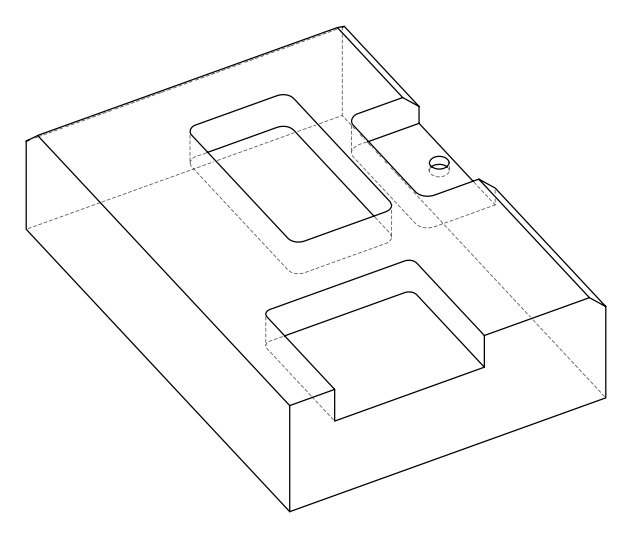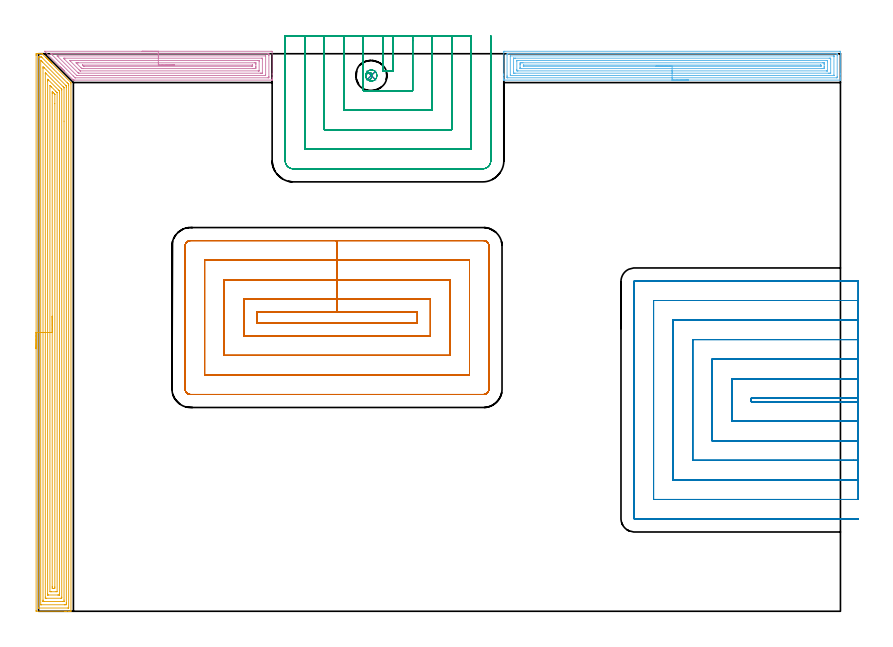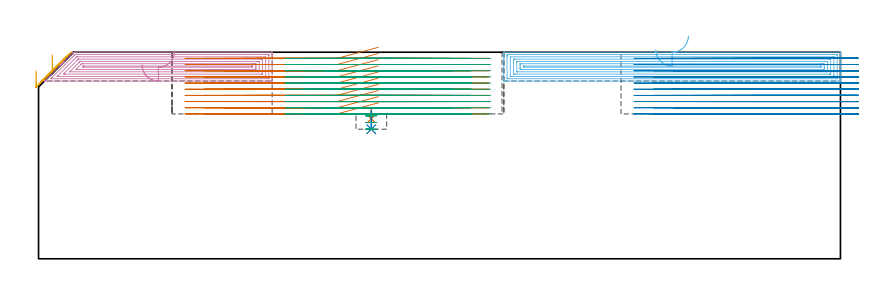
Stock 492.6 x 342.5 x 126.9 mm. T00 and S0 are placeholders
(PLAN: 9 operations, 4 tool changes, 173.2 min)
(1 SPOT_DRILL | STEP1POCKET | NXT0321_9005460120000 | 0.06 min | 4450 mm3)
(2 DRILL_BLIND_HOLE_INTO_CENTER | STEP1POCKET | NXT0301_128 | 0.05 min | 754 mm3)
(3 MILL_ROUGH_BLIND_HOLE_CONTOUR | STEP1POCKET | UGT0201_129 | Spiral | 0.43 min | 3950 mm3)
(4 AREA_MILL | FG_CHAMFER_SURFACE | UGT0205_001 | 7.57 min | 23527 mm3)
(5 AREA_MILL_1 | FG_CHAMFER_SURFACE_1 | UGT0205_001 | 21.79 min | 76145 mm3)
(6 AREA_MILL_2 | FG_CHAMFER_SURFACE_2 | UGT0205_001 | 11.81 min | 33586 mm3)
(7 MILL_RECTANGULAR_POCKET | POCKET_RECTANGULAR_STRAIGHT | NXT0201_012 | Follow Part, ap 4, ae 75% | 39.57 min | 844798 mm3)
(8 MILL_SLOT | SLOT_PARTIAL_RECTANGULAR | NXT0201_012 | Follow Part, ap 4, ae 75% | 57.61 min | 827637 mm3)
(9 MILL_SLOT_1 | SLOT_PARTIAL_RECTANGULAR_1 | NXT0201_012 | Follow Part, ap 4, ae 75% | 34.32 min | 412833 mm3)
(TOOL NXT0321_9005460120000 | NC Spot Drill, 142deg, 12mm, Carbide, Uncoated | D12 PA142 FL30 Z2)
(TOOL NXT0301_128 | Carbide Drill 12mm [861.1-1200-036A1-GP GC34] | D12 PA150 FL37.4 Z2)
(TOOL UGT0201_129 | Carbide End Mill 11.9 | D11.9 FL15 Z4)
(TOOL UGT0205_001 | Chamfer Mill 20 x 3 x 45 deg. | D20 FL50 Z2)
(TOOL NXT0201_012 | ENDMILL 16mm [2P460-1600-NA 1630] | D16 FL38 Z6)
(OP 1 SPOT_DRILL)
G17 G21 G94 G90
T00 M6
G54
G17 G0 G90 X204.4 Y329.1 S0 M3
G43 Z136.9 H0
G94 G81 G98 Z86. F250. R92.
G80
M5
M2
(OP 2 DRILL_BLIND_HOLE_INTO_CENTER)
G17 G21 G94 G90
T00 M6
G54
G17 G0 G90 X204.4 Y329.1 S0 M3
G43 Z136.9 H1
G94 G81 G98 Z79.6 F250. R91.
G80
M5
M2
(OP 3 MILL_ROUGH_BLIND_HOLE_CONTOUR)
G17 G21 G94 G90
T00 M6
G54
G17 G0 G90 X204.4 Y329.1 S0 M3
G43 Z136.9 H0
Z87.867
G94 G3 X204.943 Y329.8 R0.56 F250.
X203.972 Y330.771 R1.348
X201.577 Y329.955 R2.309
X201.375 Y327.441 R2.294
X206.059 Y326.075 R3.45
X201.375 Y327.441 R-3.45
X203.717 Y326.758 R1.725
X204.4 Y329.1 R1.725
G0 Z83.733
G3 X204.943 Y329.8 R0.56
X203.972 Y330.771 R1.348
X201.577 Y329.955 R2.309
X201.375 Y327.441 R2.294
X206.059 Y326.075 R3.45
X201.375 Y327.441 R-3.45
X203.717 Y326.758 R1.725
X204.4 Y329.1 R1.725
G0 Z79.6
G3 X204.943 Y329.8 R0.56
X203.972 Y330.771 R1.348
X201.577 Y329.955 R2.309
X201.375 Y327.441 R2.294
X206.059 Y326.075 R3.45
X201.375 Y327.441 R-3.45
X203.717 Y326.758 R1.725
X204.4 Y329.1 R1.725
G0 Z136.9
M5
M2
(OP 4 AREA_MILL)
G17 G21 G94 G90
T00 M6
G54
G17 G0 G90 X63.6 Y344. S1061 M3
G43 Z136.9 H0
Z119.2
G94 G1 X63.638 Z118.328 F250.
X63.752 Z117.464
X63.941 Z116.612
X64.203 Z115.78
X64.537 Z114.974
X64.94 Z114.2
X65.409 Z113.464
X65.94 Z112.772
X66.529 Z112.129
X67.172 Z111.54
X67.864 Z111.008
X68.6 Z110.54
X69.374 Z110.137
X70.18 Z109.803
X71.012 Z109.541
X71.864 Z109.352
X72.728 Z109.238
X73.6 Z109.2
X142.875
X143.301 Y343.996 Z109.203
X143.49 Y343.992 Z109.206
X143.5 Y343.799 Z109.399
Y330.031 Z123.164
Y327.649 Z125.546
Y326.945 Z126.255
Y326.672 Z126.528
X143.493 Y326.31 Z126.881
X143.492 Y326.303 Z126.888
X143.322 Y326.3 Z126.9
X22.203
X21.399 Y326.306 Z126.892
X21.372 Y326.328 Z126.87
X21.309 Y326.39 Z126.807
X20.933 Y326.766 Z126.432
X15.773 Y331.926 Z121.272
X15.637 Y332.061 Z121.135
X15.499 Y332.2 Z120.997
X15.337 Y332.361 Z120.836
X15.195 Y332.502 Z120.693
X15.052 Y332.647 Z120.551
X14.902 Y332.797 Z120.401
X14.754 Y332.944 Z120.252
X14.605 Y333.094 Z120.104
X14.466 Y333.233 Z119.965
X14.313 Y333.385 Z119.81
X14.158 Y333.541 Z119.657
X14.03 Y333.669 Z119.529
X13.871 Y333.826 Z119.369
X13.711 Y333.988 Z119.21
X13.595 Y334.104 Z119.094
X13.43 Y334.267 Z118.927
X13.264 Y334.435 Z118.763
X3.878 Y343.822 Z109.377
X3.732 Y343.975 Z109.224
X3.714 Y343.997 Z109.201
X3.878 Y344. Z109.2
X73.6
Y342.586 Z110.614
X141.087 Y342.585 Z110.615
X141.154
X141.468 Y342.579 Z110.621
X141.49 Y342.477 Z110.723
X141.497 Y342.247 Z110.953
X141.499 Y341.769 Z111.431
X141.5 Y341.361 Z111.839
X141.499 Y328.531 Z124.669
X141.497 Y328.126 Z125.074
X141.49 Y327.723 Z125.477
X141.087 Y327.716 Z125.484
X141.02 Y327.715 Z125.485
X22.616
X22.513 Y327.716 Z125.484
X22.462 Y327.719 Z125.481
X22.441 Y327.721 Z125.479
X22.407 Y327.752 Z125.448
X22.203 Y327.949 Z125.251
X21.619 Y328.531 Z124.669
X21.309 Y328.841 Z124.359
X8.381 Y341.769 Z111.431
X7.901 Y342.252 Z110.948
X7.681 Y342.481 Z110.719
X7.596 Y342.579 Z110.621
X7.901 Y342.584 Z110.616
X7.968 Y342.585 Z110.615
X73.6 Y342.586 Z110.614
Y341.172 Z112.028
X139.299 Y341.171 Z112.029
X139.396 Y341.17 Z112.03
X139.471 Y341.167 Z112.033
X139.488 Y341.165 Z112.035
X139.492 Y341.14 Z112.06
X139.495 Y341.084 Z112.116
X139.499 Y340.886 Z112.314
Y329.414 Z123.786
X139.498 Y329.217 Z123.983
X139.492 Y329.15 Z124.05
X139.488 Y329.134 Z124.066
X139.478 Y329.133 Z124.067
X139.444 Y329.131 Z124.069
X139.299 Y329.129 Z124.071
X23.99
X23.701 Y329.13 Z124.07
X23.509 Y329.134 Z124.066
X23.479 Y329.135 Z124.065
X23.466 Y329.144 Z124.056
X23.438 Y329.166 Z124.034
X23.386 Y329.215 Z123.985
X11.714 Y340.886 Z112.314
X11.476 Y341.127 Z112.073
X11.447 Y341.164 Z112.036
X11.448 Y341.165 Z112.035
X11.476 Y341.167 Z112.033
X12.082 Y341.171 Z112.029
X73.6 Y341.172 Z112.028
Y339.757 Z113.443
X136.868
X137.367 Y339.752 Z113.448
X137.477 Y339.751 Z113.449
X137.49 Y339.558 Z113.642
X137.5 Y339.133 Z114.067
X137.499 Y330.743 Z122.457
X137.498 Y330.634 Z122.566
X137.494 Y330.58 Z122.62
X137.491 Y330.557 Z122.643
X137.474 Y330.55 Z122.65
X137.258 Y330.546 Z122.654
X136.618 Y330.543 Z122.657
X136.368
X24.884
X24.633 Y330.544 Z122.656
X24.555 Y330.547 Z122.653
X24.519 Y330.549 Z122.651
X24.379 Y330.681 Z122.519
X24.116 Y330.935 Z122.265
X23.99 Y331.058 Z122.142
X15.946 Y339.103 Z114.097
X15.308 Y339.75 Z113.45
X15.946 Y339.756 Z113.444
X16.196 Y339.757 Z113.443
X73.6
Y338.343 Z114.857
X134.83
X134.936 Y338.341 Z114.859
X135.147 Y338.337 Z114.863
X135.49 Y338.326 Z114.874
X135.492 Y338.239 Z114.961
X135.499 Y337.578 Z115.622
Y332.283 Z120.917
X135.496 Y332.061 Z121.139
X135.493 Y331.979 Z121.221
X135.491 Y331.965 Z121.235
X135.393 Y331.962 Z121.238
X135.253 Y331.959 Z121.241
X135.041 Y331.957 Z121.243
X134.936
X25.778
X25.672 Y331.958 Z121.242
X25.602 Y331.961 Z121.239
X25.55 Y331.964 Z121.236
X25.529 Y331.981 Z121.219
X25.443 Y332.061 Z121.139
X24.884 Y332.614 Z120.586
X19.521 Y337.977 Z115.223
X19.263 Y338.239 Z114.961
X19.18 Y338.327 Z114.873
X19.175 Y338.335 Z114.865
X19.185 Y338.337 Z114.863
X19.239 Y338.341 Z114.859
X19.31 Y338.342 Z114.858
X19.415 Y338.343 Z114.857
X73.6
Y336.929 Z116.271
X132.581
X133.042 Y336.928 Z116.272
X133.48 Y336.924 Z116.276
X133.49 Y336.922 Z116.278
X133.496 Y336.908 Z116.292
X133.499 Y336.474 Z116.726
X133.5 Y336.022 Z117.178
Y334.709 Z118.491
X133.499 Y334.257 Z118.943
X133.497 Y333.826 Z119.374
X133.493 Y333.381 Z119.819
X133.042 Y333.376 Z119.824
X132.608 Y333.373 Z119.827
X132.148 Y333.371 Z119.829
X131.715
X27.566
X27.132 Y333.372 Z119.828
X26.672 Y333.376 Z119.824
X26.608 Y333.378 Z119.822
X26.574 Y333.386 Z119.814
X26.539 Y333.418 Z119.782
X26.398 Y333.554 Z119.646
X26.122 Y333.826 Z119.374
X23.476 Y336.474 Z116.726
X23.097 Y336.857 Z116.343
X23.041 Y336.922 Z116.278
X23.097 Y336.923 Z116.277
X23.531 Y336.927 Z116.273
X23.99 Y336.929 Z116.271
X24.423
X73.6
Y335.515 Z117.685
X131.254 Y335.514 Z117.686
X131.334 Y335.513 Z117.687
X131.447 Y335.508 Z117.692
X131.491 Y335.503 Z117.697
X131.495 Y335.478 Z117.722
X131.497 Y335.45 Z117.75
X131.5 Y335.349 Z117.851
X131.499 Y335.029 Z118.171
X131.498 Y334.908 Z118.292
X131.494 Y334.827 Z118.373
X131.49 Y334.8 Z118.4
X131.48 Y334.792 Z118.408
X131.439 Y334.79 Z118.41
X131.254 Y334.786 Z118.414
X131.177 Y334.785 Z118.415
X131.099
X27.939 Y334.786 Z118.414
X27.753 Y334.787 Z118.413
X27.66 Y334.79 Z118.41
X27.618 Y334.792 Z118.408
X27.566 Y334.838 Z118.362
X26.931 Y335.477 Z117.723
X26.902 Y335.508 Z117.692
X26.928 Y335.509 Z117.691
X27.018 Y335.512 Z117.688
X27.201 Y335.514 Z117.686
X73.6 Y335.515 Z117.685
X74.472 Z117.723
X75.337 Z117.837
X76.188 Z118.026
X77.02 Z118.288
X77.826 Z118.622
X78.6 Z119.025
X79.336 Z119.494
X80.028 Z120.025
X80.671 Z120.614
X81.26 Z121.257
X81.792 Z121.95
X82.26 Z122.685
X82.663 Z123.459
X82.997 Z124.265
X83.259 Z125.097
X83.448 Z125.949
X83.562 Z126.814
X83.6 Z127.685
G0 Z136.9
M5
M2
(OP 5 AREA_MILL_1)
G17 G21 G94 G90
T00 M6
G54
G17 G0 G90 X-1.5 Y161.25 S1061 M3
G43 Z136.9 H0
Z115.5
G94 G1 Y161.288 Z114.628 F250.
Y161.402 Z113.763
Y161.591 Z112.912
Y161.853 Z112.08
Y162.187 Z111.274
Y162.59 Z110.5
Y163.058 Z109.764
Y163.59 Z109.072
Y164.179 Z108.429
Y164.822 Z107.84
Y165.514 Z107.308
Y166.25 Z106.84
Y167.024 Z106.437
Y167.83 Z106.103
Y168.662 Z105.841
Y169.513 Z105.652
Y170.378 Z105.538
Y171.25 Z105.5
Y341.506
X-1.499 Y341.882 Z105.501
X-1.493 Y342.392 Z105.503
X-1.491 Y342.491 Z105.505
X-0.987 Y342.5 Z106.007
X-0.441 Z106.556
X-0.101 Z106.895
X0.445 Z107.441
X0.785 Z107.78
X2.08 Z109.078
X2.113 Y342.499 Z109.112
X2.192 Y342.497 Z109.189
X2.22 Y342.477 Z109.218
X2.447 Y342.253 Z109.447
X4.388 Y340.312 Z111.388
X4.771 Y339.931 Z111.767
X5.252 Y339.448 Z112.252
X5.499 Y339.202 Z112.497
X5.657 Y339.046 Z112.652
X5.811 Y338.89 Z112.809
X5.946 Y338.755 Z112.944
X6.1 Y338.603 Z113.095
X6.25 Y338.451 Z113.248
X6.393 Y338.308 Z113.39
X6.542 Y338.16 Z113.538
X6.69 Y338.012 Z113.687
X6.839 Y337.862 Z113.837
X6.985 Y337.717 Z113.981
X7.129 Y337.572 Z114.127
X7.286 Y337.415 Z114.284
X7.428 Y337.274 Z114.424
X7.568 Y337.133 Z114.566
X7.733 Y336.968 Z114.731
X7.871 Y336.831 Z114.867
X8.007 Y336.694 Z115.005
X8.179 Y336.522 Z115.177
X19.792 Y324.908 Z126.792
X19.834 Y324.863 Z126.833
X19.894 Y324.795 Z126.891
X19.9 Y324.014 Z126.9
Y0.171
X19.897 Y0.01 Z126.888
X19.874 Y0.008 Z126.866
X19.506 Y0. Z126.506
X19.181 Z126.181
X18.501 Z125.496
X17.275 Z124.272
X16.73 Z123.724
X16.117 Z123.112
X-1.261 Y0.001 Z105.736
X-1.492 Y0.01 Z105.506
X-1.499 Y0.241 Z105.499
Y0.273
X-1.5 Y171.25 Z105.5
X-0.086 Z106.914
Y340.095
X-0.084 Y340.314 Z106.916
X-0.081 Y340.424 Z106.919
X-0.079 Y340.475 Z106.921
X-0.069 Y340.49 Z106.931
X-0.018 Y340.492 Z106.982
X0.384 Y340.499 Z107.384
X0.785 Z107.785
X1.27 Z108.27
X1.67 Y340.492 Z108.67
X1.726 Y340.49 Z108.726
X1.787 Y340.451 Z108.787
X1.909 Y340.334 Z108.909
X2.154 Y340.095 Z109.154
X17.615 Y324.635 Z124.615
X18.234 Y324.015 Z125.234
X18.442 Y323.799 Z125.442
X18.475 Y323.763 Z125.475
X18.479 Y323.738 Z125.479
X18.482 Y323.685 Z125.482
X18.484 Y323.576 Z125.484
X18.486 Y323.137 Z125.486
Y2.405
X18.484 Y2.185 Z125.484
X18.481 Y2.076 Z125.481
X18.479 Y2.025 Z125.479
X18.469 Y2.01 Z125.469
X18.418 Y2.008 Z125.418
X18.016 Y2.001 Z125.016
X0.3 Y2. Z107.3
X0.048 Y2.004 Z107.048
X-0.064 Y2.009 Z106.936
X-0.079 Y2.011 Z106.921
X-0.081 Y2.029 Z106.919
X-0.084 Y2.079 Z106.916
X-0.085 Y2.182 Z106.915
X-0.086 Y2.389 Z106.914
Y171.25
X1.328 Z108.328
X1.329 Y338.308 Z108.329
X1.33 Y338.425 Z108.33
X1.332 Y338.443 Z108.332
X1.333 Y338.45 Z108.333
X1.35 Y338.439 Z108.35
X1.49 Y338.308 Z108.49
X1.67 Y338.13 Z108.67
X2.386 Y337.415 Z109.386
X16.73 Y323.071 Z123.73
X16.938 Y322.859 Z123.938
X17.041 Y322.751 Z124.041
X17.064 Y322.725 Z124.064
X17.066 Y322.671 Z124.066
X17.069 Y322.573 Z124.069
X17.071 Y322.228 Z124.071
Y321.883
Y5.085
X17.07 Y4.741 Z124.07
X17.066 Y4.192 Z124.066
X17.065 Y4.028 Z124.065
X16.911 Y4.009 Z123.911
X16.73 Y4.005 Z123.73
X16.033 Y4. Z123.033
X15.844 Z122.844
X1.86 Z108.86
X1.67 Y4.002 Z108.67
X1.48 Y4.005 Z108.48
X1.355 Y4.01 Z108.355
X1.335 Y4.019 Z108.335
X1.333 Y4.036 Z108.333
X1.33 Y4.077 Z108.33
X1.329 Y4.192 Z108.329
X1.328 Y171.25 Z108.328
X2.743 Z109.743
Y333.653
X2.744 Y333.842 Z109.744
X2.75 Y334.54 Z109.75
X3.442 Y333.905 Z110.442
X3.509 Y333.842 Z110.509
X15.123 Y322.228 Z122.123
X15.291 Y322.057 Z122.291
X15.633 Y321.707 Z122.633
X15.65 Y321.652 Z122.65
X15.654 Y321.61 Z122.654
X15.656 Y321.523 Z122.656
X15.657 Y301.031 Z122.657
Y6.872
X15.656 Y6.168 Z122.656
X15.653 Y6.066 Z122.653
X15.651 Y6.013 Z122.651
X15.606 Y6.01 Z122.606
X15.39 Y6.004 Z122.39
X14.958 Y6. Z121.958
X3.421 Z110.421
X3.004 Y6.003 Z110.004
X2.796 Y6.007 Z109.796
X2.75 Y6.01 Z109.75
X2.747 Y6.045 Z109.747
X2.745 Y6.107 Z109.745
X2.743 Y6.683 Z109.743
Y6.872
Y171.25
X4.157 Z111.157
Y330.268
X4.158 Y330.439 Z111.158
X4.161 Y330.613 Z111.161
X4.163 Y330.712 Z111.163
X4.223 Y330.666 Z111.223
X4.328 Y330.568 Z111.328
X4.633 Y330.268 Z111.633
X14.072 Y320.829 Z121.072
X14.167 Y320.731 Z121.167
X14.214 Y320.68 Z121.214
X14.235 Y320.656 Z121.235
X14.237 Y320.613 Z121.237
X14.241 Y320.441 Z121.241
X14.242 Y320.269 Z121.242
Y8.658
X14.241 Y8.488 Z121.241
X14.238 Y8.314 Z121.238
X14.228 Y8.01 Z121.228
X14.072 Y8.006 Z121.072
X13.838 Y8.001 Z120.838
X4.981 Y8. Z111.981
X4.328 Y8.001 Z111.328
X4.235 Y8.003 Z111.235
X4.178 Y8.007 Z111.178
X4.168 Y8.009 Z111.168
X4.164 Y8.044 Z111.164
X4.161 Y8.141 Z111.161
X4.158 Y8.486 Z111.158
X4.157 Y8.658 Z111.157
Y171.25
X5.571 Z112.571
Y325.801
X5.573 Y326.333 Z112.573
X5.576 Y326.695 Z112.576
X5.578 Y326.861 Z112.578
X5.753 Y326.695 Z112.753
X6.1 Y326.352 Z113.1
X12.3 Y320.152 Z119.3
X12.6 Y319.849 Z119.6
X12.75 Y319.695 Z119.75
X12.822 Y319.619 Z119.822
X12.823 Y319.548 Z119.823
X12.828 Y319.016 Z119.828
X12.829 Y318.654 Z119.829
Y318.122
X12.828 Y10.445 Z119.828
X12.827 Y10.179 Z119.827
X12.824 Y10.046 Z119.824
X12.822 Y10.019 Z119.822
X12.803 Y10.01 Z119.803
X12.738 Y10.004 Z119.738
X12.3 Y10.001 Z119.3
X11.856 Y10. Z118.856
X6.1 Y10.001 Z113.1
X5.651 Y10.004 Z112.651
X5.585 Y10.01 Z112.585
X5.578 Y10.078 Z112.578
X5.575 Y10.445 Z112.575
X5.572 Y10.977 Z112.572
X5.571 Y171.25 Z112.571
X6.985 Z113.985
Y323.005
X7.774 Y322.228 Z114.774
X7.871 Y322.132 Z114.871
X10.529 Y319.474 Z117.529
X11.343 Y318.654 Z118.343
X11.415 Y318.576 Z118.415
Y12.01
X10.757 Y12.001 Z117.757
X7.871 Z114.871
X7.211 Y12.004 Z114.211
X6.985 Y12.01 Z113.985
Y171.25
X8.399 Z115.399
X8.4 Y318.122 Z115.4
X8.401 Y318.654 Z115.401
X8.403 Y319.011 Z115.403
X8.406 Y319.117 Z115.406
X8.614 Y318.928 Z115.614
X8.757 Y318.794 Z115.757
X8.899 Y318.654 Z115.899
X9.643 Y317.911 Z116.643
X9.792 Y317.761 Z116.792
X9.942 Y317.604 Z116.942
X9.983 Y317.558 Z116.983
X9.994 Y317.533 Z116.994
X9.997 Y317.49 Z116.997
X9.999 Y317.402 Z116.999
X10. Y311.803 Z117.
Y14.912
X9.998 Y14.553 Z116.998
X9.993 Y14.019 Z116.993
X9.661 Y14.001 Z116.661
X9.643 Y14. Z116.643
X8.775 Z115.775
X8.757 Y14.001 Z115.757
X8.407 Y14.019 Z115.407
X8.403 Y14.376 Z115.403
X8.4 Y14.912 Z115.4
Y15.272
X8.399 Y171.25 Z115.399
Y172.122 Z115.438
Y172.986 Z115.551
Y173.838 Z115.74
Y174.67 Z116.003
Y175.476 Z116.336
Y176.25 Z116.739
Y176.986 Z117.208
Y177.678 Z117.739
Y178.321 Z118.328
Y178.91 Z118.972
Y179.441 Z119.664
Y179.91 Z120.399
Y180.313 Z121.173
Y180.647 Z121.979
Y180.909 Z122.811
Y181.098 Z123.663
Y181.212 Z124.528
Y181.25 Z125.399
G0 Z136.9
M5
M2
(OP 6 AREA_MILL_2)
G17 G21 G94 G90
T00 M6
G54
G17 G0 G90 X399.2 Y326.3 S1061 M3
G43 Z136.9 H0
G94 G1 X399.162 Z136.028 F250.
X399.048 Z135.163
X398.859 Z134.312
X398.597 Z133.48
X398.263 Z132.674
X397.86 Z131.9
X397.392 Z131.164
X396.86 Z130.472
X396.271 Z129.829
X395.628 Z129.24
X394.936 Z128.708
X394.2 Z128.24
X393.426 Z127.837
X392.62 Z127.503
X391.788 Z127.241
X390.936 Z127.052
X390.072 Z126.938
X389.2 Z126.9
X285.976
X285.807 Y326.303 Z126.888
X285.8 Y326.31 Z126.881
Y326.668 Z126.532
Y326.953 Z126.247
Y327.649 Z125.546
Y328.879 Z124.318
Y329.414 Z123.781
Y330.029 Z123.166
Y343.266 Z109.931
X285.803 Y343.534 Z109.664
X285.809 Y343.992 Z109.206
X285.955 Y343.996 Z109.202
X286.423 Y344. Z109.2
X491.977
X492.402 Y343.996 Z109.202
X492.59 Y343.992 Z109.206
X492.6 Y343.801 Z109.396
Y330.029 Z123.166
Y327.649 Z125.546
Y326.953 Z126.247
Y326.668 Z126.532
Y326.31 Z126.881
X492.593 Y326.303 Z126.888
X492.424 Y326.3 Z126.9
X389.2
Y327.714 Z125.486
X288.21 Y327.715 Z125.485
X288.143
X287.83 Y327.721 Z125.479
X287.81 Y327.823 Z125.377
X287.803 Y328.051 Z125.149
X287.801 Y328.531 Z124.669
X287.8 Y328.937 Z124.263
X287.801 Y341.769 Z111.431
X287.802 Y342.172 Z111.028
X287.81 Y342.572 Z110.628
X288.21 Y342.584 Z110.616
X288.278 Y342.585 Z110.615
X490.19
X490.257
X490.57 Y342.579 Z110.621
X490.59 Y342.477 Z110.723
X490.597 Y342.249 Z110.951
X490.599 Y341.769 Z111.431
X490.6 Y341.363 Z111.837
X490.599 Y328.531 Z124.669
X490.598 Y328.128 Z125.072
X490.59 Y327.727 Z125.473
X490.19 Y327.716 Z125.484
X490.122 Y327.715 Z125.485
X389.2 Y327.714 Z125.486
Y329.128 Z124.072
X289.998 Y329.129 Z124.071
X289.902 Y329.13 Z124.07
X289.826 Y329.133 Z124.067
X289.81 Y329.135 Z124.065
X289.807 Y329.163 Z124.037
X289.803 Y329.218 Z123.982
X289.801 Y329.414 Z123.786
X289.8 Y329.609 Z123.591
Y340.886 Z112.314
X289.801 Y341.08 Z112.12
X289.807 Y341.146 Z112.054
X289.81 Y341.165 Z112.035
X289.819 Y341.167 Z112.033
X289.854 Y341.169 Z112.031
X289.998 Y341.171 Z112.029
X488.402
X488.498 Y341.17 Z112.03
X488.574 Y341.167 Z112.033
X488.59 Y341.165 Z112.035
X488.593 Y341.137 Z112.063
X488.597 Y341.082 Z112.118
X488.599 Y340.886 Z112.314
X488.6 Y340.691 Z112.509
Y329.414 Z123.786
X488.599 Y329.22 Z123.98
X488.593 Y329.154 Z124.046
X488.59 Y329.135 Z124.065
X488.581 Y329.133 Z124.067
X488.546 Y329.131 Z124.069
X488.402 Y329.129 Z124.071
X389.2 Y329.128 Z124.072
Y330.543 Z122.657
X292.679
X292.428 Y330.544 Z122.656
X291.931 Y330.548 Z122.652
X291.82 Y330.55 Z122.65
X291.81 Y330.743 Z122.457
X291.8 Y331.164 Z122.036
Y331.179 Z122.021
X291.801 Y339.664 Z113.536
X291.803 Y339.718 Z113.482
X291.807 Y339.744 Z113.456
X291.811 Y339.75 Z113.45
X291.821 Y339.752 Z113.448
X292.037 Y339.756 Z113.444
X292.679 Y339.757 Z113.443
X292.929
X485.721
X485.972 Y339.756 Z113.444
X486.469 Y339.752 Z113.448
X486.58 Y339.75 Z113.45
X486.59 Y339.557 Z113.643
X486.6 Y339.136 Z114.064
Y339.121 Z114.079
X486.599 Y330.636 Z122.564
X486.597 Y330.582 Z122.618
X486.593 Y330.556 Z122.644
X486.589 Y330.55 Z122.65
X486.579 Y330.548 Z122.652
X486.363 Y330.544 Z122.656
X485.721 Y330.543 Z122.657
X485.471
X389.2
Y331.957 Z121.243
X294.466
X294.361 Y331.958 Z121.242
X294.15 Y331.963 Z121.237
X293.81 Y331.974 Z121.226
X293.807 Y332.061 Z121.139
X293.8 Y332.719 Z120.481
Y338.014 Z115.186
X293.802 Y338.239 Z114.961
X293.806 Y338.32 Z114.88
X293.809 Y338.335 Z114.865
X293.903 Y338.339 Z114.861
X294.044 Y338.342 Z114.858
X294.255 Y338.343 Z114.857
X294.361
X483.934
X484.039 Y338.342 Z114.858
X484.25 Y338.337 Z114.863
X484.59 Y338.326 Z114.874
X484.593 Y338.239 Z114.961
X484.6 Y337.581 Z115.619
Y332.286 Z120.914
X484.598 Y332.061 Z121.139
X484.594 Y331.98 Z121.22
X484.591 Y331.965 Z121.235
X484.497 Y331.961 Z121.239
X484.356 Y331.958 Z121.242
X484.145 Y331.957 Z121.243
X484.039
X389.2
Y333.371 Z119.829
X296.715
X296.254 Y333.372 Z119.828
X295.817 Y333.375 Z119.825
X295.81 Y333.378 Z119.822
X295.803 Y333.389 Z119.811
X295.801 Y333.826 Z119.374
X295.8 Y334.274 Z118.926
Y335.591 Z117.609
X295.801 Y336.039 Z117.161
X295.803 Y336.474 Z116.726
X295.807 Y336.915 Z116.285
X296.254 Y336.922 Z116.278
X296.689 Y336.927 Z116.273
X297.148 Y336.928 Z116.272
X297.58 Y336.929 Z116.271
X481.685
X482.146 Y336.928 Z116.272
X482.583 Y336.925 Z116.275
X482.59 Y336.922 Z116.278
X482.597 Y336.911 Z116.289
X482.599 Y336.474 Z116.726
X482.6 Y336.026 Z117.174
Y334.709 Z118.491
X482.599 Y334.261 Z118.939
X482.597 Y333.826 Z119.374
X482.593 Y333.385 Z119.815
X482.146 Y333.378 Z119.822
X481.711 Y333.373 Z119.827
X481.252 Y333.372 Z119.828
X480.82 Y333.371 Z119.829
X389.2
Y334.785 Z118.415
X298.041 Y334.786 Z118.414
X297.962 Y334.787 Z118.413
X297.851 Y334.792 Z118.408
X297.809 Y334.799 Z118.401
X297.805 Y334.822 Z118.378
X297.802 Y334.849 Z118.351
X297.801 Y334.946 Z118.254
X297.807 Y335.073 Z118.127
X297.834 Y335.508 Z117.692
X298.025 Y335.514 Z117.686
X298.041
X480.359
X480.438 Y335.513 Z117.687
X480.549 Y335.508 Z117.692
X480.591 Y335.501 Z117.699
X480.595 Y335.478 Z117.722
X480.598 Y335.451 Z117.749
X480.6 Y335.353 Z117.847
X480.599 Y335.031 Z118.169
X480.595 Y334.912 Z118.288
X480.59 Y334.833 Z118.367
X480.581 Y334.792 Z118.408
X480.543 Y334.79 Z118.41
X480.359 Y334.786 Z118.414
X389.2 Y334.785 Z118.415
X388.328 Z118.453
X387.464 Z118.567
X386.612 Z118.755
X385.78 Z119.018
X384.974 Z119.352
X384.2 Z119.754
X383.464 Z120.223
X382.772 Z120.754
X382.129 Z121.344
X381.54 Z121.987
X381.008 Z122.679
X380.54 Z123.415
X380.137 Z124.189
X379.803 Z124.995
X379.541 Z125.827
X379.352 Z126.678
X379.238 Z127.543
X379.2 Z128.415
G0 Z136.9
M5
M2
(OP 7 MILL_RECTANGULAR_POCKET)
G17 G21 G94 G90
T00 M6
G54
G17 G0 G90 X208.691 Y183.7 S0 M3
G43 Z136.9 H1
Z129.9
G94 G1 X183.35 Z123.11 F250.
X134. F500.
Y177.2
X232.7
Y183.7
X183.35
Y191.7
X126.
Y169.2
X240.7
Y191.7
X183.35
Y203.7
X114.
Y157.2
X252.7
Y203.7
X183.35
Y215.7
X102.
Y145.2
X264.7
Y215.7
X183.35
Y227.7
X93.3
G3 X90. Y224.4 R3.3
G1 Y136.5
G3 X93.3 Y133.2 R3.3
G1 X273.4
G3 X276.7 Y136.5 R3.3
G1 Y224.4
G3 X273.4 Y227.7 R3.3
G1 X183.35
X182.35
G0 X208.691 Y183.7 Z126.11
G1 X183.35 Z119.32 F250.
X134. F500.
Y177.2
X232.7
Y183.7
X183.35
Y191.7
X126.
Y169.2
X240.7
Y191.7
X183.35
Y203.7
X114.
Y157.2
X252.7
Y203.7
X183.35
Y215.7
X102.
Y145.2
X264.7
Y215.7
X183.35
Y227.7
X93.3
G3 X90. Y224.4 R3.3
G1 Y136.5
G3 X93.3 Y133.2 R3.3
G1 X273.4
G3 X276.7 Y136.5 R3.3
G1 Y224.4
G3 X273.4 Y227.7 R3.3
G1 X183.35
X182.35
G0 X208.691 Y183.7 Z122.32
G1 X183.35 Z115.53 F250.
X134. F500.
Y177.2
X232.7
Y183.7
X183.35
Y191.7
X126.
Y169.2
X240.7
Y191.7
X183.35
Y203.7
X114.
Y157.2
X252.7
Y203.7
X183.35
Y215.7
X102.
Y145.2
X264.7
Y215.7
X183.35
Y227.7
X93.3
G3 X90. Y224.4 R3.3
G1 Y136.5
G3 X93.3 Y133.2 R3.3
G1 X273.4
G3 X276.7 Y136.5 R3.3
G1 Y224.4
G3 X273.4 Y227.7 R3.3
G1 X183.35
X182.35
G0 X208.691 Y183.7 Z118.53
G1 X183.35 Z111.74 F250.
X134. F500.
Y177.2
X232.7
Y183.7
X183.35
Y191.7
X126.
Y169.2
X240.7
Y191.7
X183.35
Y203.7
X114.
Y157.2
X252.7
Y203.7
X183.35
Y215.7
X102.
Y145.2
X264.7
Y215.7
X183.35
Y227.7
X93.3
G3 X90. Y224.4 R3.3
G1 Y136.5
G3 X93.3 Y133.2 R3.3
G1 X273.4
G3 X276.7 Y136.5 R3.3
G1 Y224.4
G3 X273.4 Y227.7 R3.3
G1 X183.35
X182.35
G0 X208.691 Y183.7 Z114.74
G1 X183.35 Z107.95 F250.
X134. F500.
Y177.2
X232.7
Y183.7
X183.35
Y191.7
X126.
Y169.2
X240.7
Y191.7
X183.35
Y203.7
X114.
Y157.2
X252.7
Y203.7
X183.35
Y215.7
X102.
Y145.2
X264.7
Y215.7
X183.35
Y227.7
X93.3
G3 X90. Y224.4 R3.3
G1 Y136.5
G3 X93.3 Y133.2 R3.3
G1 X273.4
G3 X276.7 Y136.5 R3.3
G1 Y224.4
G3 X273.4 Y227.7 R3.3
G1 X183.35
X182.35
G0 X208.691 Y183.7 Z110.95
G1 X183.35 Z104.16 F250.
X134. F500.
Y177.2
X232.7
Y183.7
X183.35
Y191.7
X126.
Y169.2
X240.7
Y191.7
X183.35
Y203.7
X114.
Y157.2
X252.7
Y203.7
X183.35
Y215.7
X102.
Y145.2
X264.7
Y215.7
X183.35
Y227.7
X93.3
G3 X90. Y224.4 R3.3
G1 Y136.5
G3 X93.3 Y133.2 R3.3
G1 X273.4
G3 X276.7 Y136.5 R3.3
G1 Y224.4
G3 X273.4 Y227.7 R3.3
G1 X183.35
X182.35
G0 X208.691 Y183.7 Z107.16
G1 X183.35 Z100.37 F250.
X134. F500.
Y177.2
X232.7
Y183.7
X183.35
Y191.7
X126.
Y169.2
X240.7
Y191.7
X183.35
Y203.7
X114.
Y157.2
X252.7
Y203.7
X183.35
Y215.7
X102.
Y145.2
X264.7
Y215.7
X183.35
Y227.7
X93.3
G3 X90. Y224.4 R3.3
G1 Y136.5
G3 X93.3 Y133.2 R3.3
G1 X273.4
G3 X276.7 Y136.5 R3.3
G1 Y224.4
G3 X273.4 Y227.7 R3.3
G1 X183.35
X182.35
G0 X208.691 Y183.7 Z103.37
G1 X183.35 Z96.58 F250.
X134. F500.
Y177.2
X232.7
Y183.7
X183.35
Y191.7
X126.
Y169.2
X240.7
Y191.7
X183.35
Y203.7
X114.
Y157.2
X252.7
Y203.7
X183.35
Y215.7
X102.
Y145.2
X264.7
Y215.7
X183.35
Y227.7
X93.3
G3 X90. Y224.4 R3.3
G1 Y136.5
G3 X93.3 Y133.2 R3.3
G1 X273.4
G3 X276.7 Y136.5 R3.3
G1 Y224.4
G3 X273.4 Y227.7 R3.3
G1 X183.35
X182.35
G0 X208.691 Y183.7 Z99.58
G1 X183.35 Z92.79 F250.
X134. F500.
Y177.2
X232.7
Y183.7
X183.35
Y191.7
X126.
Y169.2
X240.7
Y191.7
X183.35
Y203.7
X114.
Y157.2
X252.7
Y203.7
X183.35
Y215.7
X102.
Y145.2
X264.7
Y215.7
X183.35
Y227.7
X93.3
G3 X90. Y224.4 R3.3
G1 Y136.5
G3 X93.3 Y133.2 R3.3
G1 X273.4
G3 X276.7 Y136.5 R3.3
G1 Y224.4
G3 X273.4 Y227.7 R3.3
G1 X183.35
X182.35
G0 X208.691 Y183.7 Z95.79
G1 X183.35 Z89. F250.
X134. F500.
Y177.2
X232.7
Y183.7
X183.35
Y191.7
X126.
Y169.2
X240.7
Y191.7
X183.35
Y203.7
X114.
Y157.2
X252.7
Y203.7
X183.35
Y215.7
X102.
Y145.2
X264.7
Y215.7
X183.35
Y227.7
X93.3
G3 X90. Y224.4 R3.3
G1 Y136.5
G3 X93.3 Y133.2 R3.3
G1 X273.4
G3 X276.7 Y136.5 R3.3
G1 Y224.4
G3 X273.4 Y227.7 R3.3
G1 X183.35
X182.35
G0 Z136.9
M5
M2
(OP 8 MILL_SLOT)
G17 G21 G94 G90
T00 M6
G54
G17 G0 G90 X503.6 Y130.9 S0 M3
G43 Z136.9 H1
Z123.11
G94 G1 X500.6 F250.
X437.8 F500.
Y128.7
X500.6
X503.6 F250.
Y142.9
X500.6
X425.8 F500.
Y116.7
X500.6
X503.6 F250.
Y154.9
X500.6
X413.8 F500.
Y104.7
X500.6
X503.6 F250.
Y166.9
X500.6
X401.8 F500.
Y92.7
X500.6
X503.6 F250.
Y178.9
X500.6
X389.8 F500.
Y80.7
X500.6
X503.6 F250.
Y190.9
X500.6
X377.8 F500.
Y68.7
X500.6
X503.6 F250.
Y202.9
X500.6
X366.1 F500.
G3 X365.8 Y202.6 R0.3
G1 Y57.
G3 X366.1 Y56.7 R0.3
G1 X500.6
X503.6 F250.
G0 Y130.9 Z119.32
G1 X500.6
X437.8 F500.
Y128.7
X500.6
X503.6 F250.
Y142.9
X500.6
X425.8 F500.
Y116.7
X500.6
X503.6 F250.
Y154.9
X500.6
X413.8 F500.
Y104.7
X500.6
X503.6 F250.
Y166.9
X500.6
X401.8 F500.
Y92.7
X500.6
X503.6 F250.
Y178.9
X500.6
X389.8 F500.
Y80.7
X500.6
X503.6 F250.
Y190.9
X500.6
X377.8 F500.
Y68.7
X500.6
X503.6 F250.
Y202.9
X500.6
X366.1 F500.
G3 X365.8 Y202.6 R0.3
G1 Y57.
G3 X366.1 Y56.7 R0.3
G1 X500.6
X503.6 F250.
G0 Y130.9 Z115.53
G1 X500.6
X437.8 F500.
Y128.7
X500.6
X503.6 F250.
Y142.9
X500.6
X425.8 F500.
Y116.7
X500.6
X503.6 F250.
Y154.9
X500.6
X413.8 F500.
Y104.7
X500.6
X503.6 F250.
Y166.9
X500.6
X401.8 F500.
Y92.7
X500.6
X503.6 F250.
Y178.9
X500.6
X389.8 F500.
Y80.7
X500.6
X503.6 F250.
Y190.9
X500.6
X377.8 F500.
Y68.7
X500.6
X503.6 F250.
Y202.9
X500.6
X366.1 F500.
G3 X365.8 Y202.6 R0.3
G1 Y57.
G3 X366.1 Y56.7 R0.3
G1 X500.6
X503.6 F250.
G0 Y130.9 Z111.74
G1 X500.6
X437.8 F500.
Y128.7
X500.6
X503.6 F250.
Y142.9
X500.6
X425.8 F500.
Y116.7
X500.6
X503.6 F250.
Y154.9
X500.6
X413.8 F500.
Y104.7
X500.6
X503.6 F250.
Y166.9
X500.6
X401.8 F500.
Y92.7
X500.6
X503.6 F250.
Y178.9
X500.6
X389.8 F500.
Y80.7
X500.6
X503.6 F250.
Y190.9
X500.6
X377.8 F500.
Y68.7
X500.6
X503.6 F250.
Y202.9
X500.6
X366.1 F500.
G3 X365.8 Y202.6 R0.3
G1 Y57.
G3 X366.1 Y56.7 R0.3
G1 X500.6
X503.6 F250.
G0 Y130.9 Z107.95
G1 X500.6
X437.8 F500.
Y128.7
X500.6
X503.6 F250.
Y142.9
X500.6
X425.8 F500.
Y116.7
X500.6
X503.6 F250.
Y154.9
X500.6
X413.8 F500.
Y104.7
X500.6
X503.6 F250.
Y166.9
X500.6
X401.8 F500.
Y92.7
X500.6
X503.6 F250.
Y178.9
X500.6
X389.8 F500.
Y80.7
X500.6
X503.6 F250.
Y190.9
X500.6
X377.8 F500.
Y68.7
X500.6
X503.6 F250.
Y202.9
X500.6
X366.1 F500.
G3 X365.8 Y202.6 R0.3
G1 Y57.
G3 X366.1 Y56.7 R0.3
G1 X500.6
X503.6 F250.
G0 Y130.9 Z104.16
G1 X500.6
X437.8 F500.
Y128.7
X500.6
X503.6 F250.
Y142.9
X500.6
X425.8 F500.
Y116.7
X500.6
X503.6 F250.
Y154.9
X500.6
X413.8 F500.
Y104.7
X500.6
X503.6 F250.
Y166.9
X500.6
X401.8 F500.
Y92.7
X500.6
X503.6 F250.
Y178.9
X500.6
X389.8 F500.
Y80.7
X500.6
X503.6 F250.
Y190.9
X500.6
X377.8 F500.
Y68.7
X500.6
X503.6 F250.
Y202.9
X500.6
X366.1 F500.
G3 X365.8 Y202.6 R0.3
G1 Y57.
G3 X366.1 Y56.7 R0.3
G1 X500.6
X503.6 F250.
G0 Y130.9 Z100.37
G1 X500.6
X437.8 F500.
Y128.7
X500.6
X503.6 F250.
Y142.9
X500.6
X425.8 F500.
Y116.7
X500.6
X503.6 F250.
Y154.9
X500.6
X413.8 F500.
Y104.7
X500.6
X503.6 F250.
Y166.9
X500.6
X401.8 F500.
Y92.7
X500.6
X503.6 F250.
Y178.9
X500.6
X389.8 F500.
Y80.7
X500.6
X503.6 F250.
Y190.9
X500.6
X377.8 F500.
Y68.7
X500.6
X503.6 F250.
Y202.9
X500.6
X366.1 F500.
G3 X365.8 Y202.6 R0.3
G1 Y57.
G3 X366.1 Y56.7 R0.3
G1 X500.6
X503.6 F250.
G0 Y130.9 Z96.58
G1 X500.6
X437.8 F500.
Y128.7
X500.6
X503.6 F250.
Y142.9
X500.6
X425.8 F500.
Y116.7
X500.6
X503.6 F250.
Y154.9
X500.6
X413.8 F500.
Y104.7
X500.6
X503.6 F250.
Y166.9
X500.6
X401.8 F500.
Y92.7
X500.6
X503.6 F250.
Y178.9
X500.6
X389.8 F500.
Y80.7
X500.6
X503.6 F250.
Y190.9
X500.6
X377.8 F500.
Y68.7
X500.6
X503.6 F250.
Y202.9
X500.6
X366.1 F500.
G3 X365.8 Y202.6 R0.3
G1 Y57.
G3 X366.1 Y56.7 R0.3
G1 X500.6
X503.6 F250.
G0 Y130.9 Z92.79
G1 X500.6
X437.8 F500.
Y128.7
X500.6
X503.6 F250.
Y142.9
X500.6
X425.8 F500.
Y116.7
X500.6
X503.6 F250.
Y154.9
X500.6
X413.8 F500.
Y104.7
X500.6
X503.6 F250.
Y166.9
X500.6
X401.8 F500.
Y92.7
X500.6
X503.6 F250.
Y178.9
X500.6
X389.8 F500.
Y80.7
X500.6
X503.6 F250.
Y190.9
X500.6
X377.8 F500.
Y68.7
X500.6
X503.6 F250.
Y202.9
X500.6
X366.1 F500.
G3 X365.8 Y202.6 R0.3
G1 Y57.
G3 X366.1 Y56.7 R0.3
G1 X500.6
X503.6 F250.
G0 Y130.9 Z89.
G1 X500.6
X437.8 F500.
Y128.7
X500.6
X503.6 F250.
Y142.9
X500.6
X425.8 F500.
Y116.7
X500.6
X503.6 F250.
Y154.9
X500.6
X413.8 F500.
Y104.7
X500.6
X503.6 F250.
Y166.9
X500.6
X401.8 F500.
Y92.7
X500.6
X503.6 F250.
Y178.9
X500.6
X389.8 F500.
Y80.7
X500.6
X503.6 F250.
Y190.9
X500.6
X377.8 F500.
Y68.7
X500.6
X503.6 F250.
Y202.9
X500.6
X366.1 F500.
G3 X365.8 Y202.6 R0.3
G1 Y57.
G3 X366.1 Y56.7 R0.3
G1 X500.6
X503.6 F250.
G0 Z136.9
M5
M2
(OP 9 MILL_SLOT_1)
G17 G21 G94 G90
T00 M6
G54
G17 G0 G90 X211.487 Y353.5 S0 M3
G43 Z136.9 H1
Z123.11
G94 G1 X211.499 Y350.5 F250.
X211.5 Y350.246 F500.
Y331.8
X217.8
Y350.246
X217.801 Y350.5
X217.813 Y353.5 F250.
X199.483
X199.499 Y350.5
X199.5 Y350.246 F500.
Y319.8
X229.8
Y350.246
X229.801 Y350.5
X229.817 Y353.5 F250.
X187.478
X187.499 Y350.5
X187.5 Y350.246 F500.
Y307.8
X241.8
Y350.246
X241.801 Y350.5
X241.822 Y353.5 F250.
X175.467
X175.499 Y350.5
G2 X175.5 Y350.246 R24. F500.
G1 Y295.8
X253.8
Y350.246
G2 X253.801 Y350.5 R24.
G1 X253.833 Y353.5 F250.
X163.434 Y353.499
X163.497 Y350.5
G2 X163.5 Y350.246 R12. F500.
G1 Y283.8
X265.8
Y350.246
G2 X265.803 Y350.5 R12.
G1 X265.866 Y353.499 F250.
X151.5 Y353.246
Y350.246
Y276.8 F500.
G3 X156.5 Y271.8 R5.
G1 X272.8
G3 X277.8 Y276.8 R5.
G1 Y350.246
Y353.246 F250.
G0 X211.487 Y353.5 Z119.32
G1 X211.499 Y350.5
X211.5 Y350.246 F500.
Y331.8
X217.8
Y350.246
X217.801 Y350.5
X217.813 Y353.5 F250.
X199.483
X199.499 Y350.5
X199.5 Y350.246 F500.
Y319.8
X229.8
Y350.246
X229.801 Y350.5
X229.817 Y353.5 F250.
X187.478
X187.499 Y350.5
X187.5 Y350.246 F500.
Y307.8
X241.8
Y350.246
X241.801 Y350.5
X241.822 Y353.5 F250.
X175.467
X175.499 Y350.5
G2 X175.5 Y350.246 R24. F500.
G1 Y295.8
X253.8
Y350.246
G2 X253.801 Y350.5 R24.
G1 X253.833 Y353.5 F250.
X163.434 Y353.499
X163.497 Y350.5
G2 X163.5 Y350.246 R12. F500.
G1 Y283.8
X265.8
Y350.246
G2 X265.803 Y350.5 R12.
G1 X265.866 Y353.499 F250.
X151.5 Y353.246
Y350.246
Y276.8 F500.
G3 X156.5 Y271.8 R5.
G1 X272.8
G3 X277.8 Y276.8 R5.
G1 Y350.246
Y353.246 F250.
G0 X211.5 Y353.5 Z115.53
G1 Y350.5
Y331.8 F500.
X217.8
Y350.5
Y353.5 F250.
X199.5
Y350.5
Y319.8 F500.
X229.8
Y350.5
Y353.5 F250.
X187.5
Y350.5
Y307.8 F500.
X241.8
Y350.5
Y353.5 F250.
X175.5
Y350.5
Y295.8 F500.
X253.8
Y350.5
Y353.5 F250.
X163.5
Y350.5
Y283.8 F500.
X265.8
Y350.5
Y353.5 F250.
X151.5
Y350.5
Y276.8 F500.
G3 X156.5 Y271.8 R5.
G1 X272.8
G3 X277.8 Y276.8 R5.
G1 Y350.5
Y353.5 F250.
G0 X211.5 Z111.74
G1 Y350.5
Y331.8 F500.
X217.8
Y350.5
Y353.5 F250.
X199.5
Y350.5
Y319.8 F500.
X229.8
Y350.5
Y353.5 F250.
X187.5
Y350.5
Y307.8 F500.
X241.8
Y350.5
Y353.5 F250.
X175.5
Y350.5
Y295.8 F500.
X253.8
Y350.5
Y353.5 F250.
X163.5
Y350.5
Y283.8 F500.
X265.8
Y350.5
Y353.5 F250.
X151.5
Y350.5
Y276.8 F500.
G3 X156.5 Y271.8 R5.
G1 X272.8
G3 X277.8 Y276.8 R5.
G1 Y350.5
Y353.5 F250.
G0 X211.5 Z107.95
G1 Y350.5
Y331.8 F500.
X217.8
Y350.5
Y353.5 F250.
X199.5
Y350.5
Y319.8 F500.
X229.8
Y350.5
Y353.5 F250.
X187.5
Y350.5
Y307.8 F500.
X241.8
Y350.5
Y353.5 F250.
X175.5
Y350.5
Y295.8 F500.
X253.8
Y350.5
Y353.5 F250.
X163.5
Y350.5
Y283.8 F500.
X265.8
Y350.5
Y353.5 F250.
X151.5
Y350.5
Y276.8 F500.
G3 X156.5 Y271.8 R5.
G1 X272.8
G3 X277.8 Y276.8 R5.
G1 Y350.5
Y353.5 F250.
G0 X211.5 Z104.16
G1 Y350.5
Y331.8 F500.
X217.8
Y350.5
Y353.5 F250.
X199.5
Y350.5
Y319.8 F500.
X229.8
Y350.5
Y353.5 F250.
X187.5
Y350.5
Y307.8 F500.
X241.8
Y350.5
Y353.5 F250.
X175.5
Y350.5
Y295.8 F500.
X253.8
Y350.5
Y353.5 F250.
X163.5
Y350.5
Y283.8 F500.
X265.8
Y350.5
Y353.5 F250.
X151.5
Y350.5
Y276.8 F500.
G3 X156.5 Y271.8 R5.
G1 X272.8
G3 X277.8 Y276.8 R5.
G1 Y350.5
Y353.5 F250.
G0 X211.5 Z100.37
G1 Y350.5
Y331.8 F500.
X217.8
Y350.5
Y353.5 F250.
X199.5
Y350.5
Y319.8 F500.
X229.8
Y350.5
Y353.5 F250.
X187.5
Y350.5
Y307.8 F500.
X241.8
Y350.5
Y353.5 F250.
X175.5
Y350.5
Y295.8 F500.
X253.8
Y350.5
Y353.5 F250.
X163.5
Y350.5
Y283.8 F500.
X265.8
Y350.5
Y353.5 F250.
X151.5
Y350.5
Y276.8 F500.
G3 X156.5 Y271.8 R5.
G1 X272.8
G3 X277.8 Y276.8 R5.
G1 Y350.5
Y353.5 F250.
G0 X211.5 Z96.58
G1 Y350.5
Y331.8 F500.
X217.8
Y350.5
Y353.5 F250.
X199.5
Y350.5
Y319.8 F500.
X229.8
Y350.5
Y353.5 F250.
X187.5
Y350.5
Y307.8 F500.
X241.8
Y350.5
Y353.5 F250.
X175.5
Y350.5
Y295.8 F500.
X253.8
Y350.5
Y353.5 F250.
X163.5
Y350.5
Y283.8 F500.
X265.8
Y350.5
Y353.5 F250.
X151.5
Y350.5
Y276.8 F500.
G3 X156.5 Y271.8 R5.
G1 X272.8
G3 X277.8 Y276.8 R5.
G1 Y350.5
Y353.5 F250.
G0 X211.5 Z92.79
G1 Y350.5
Y331.8 F500.
X217.8
Y350.5
Y353.5 F250.
X199.5
Y350.5
Y319.8 F500.
X229.8
Y350.5
Y353.5 F250.
X187.5
Y350.5
Y307.8 F500.
X241.8
Y350.5
Y353.5 F250.
X175.5
Y350.5
Y295.8 F500.
X253.8
Y350.5
Y353.5 F250.
X163.5
Y350.5
Y283.8 F500.
X265.8
Y350.5
Y353.5 F250.
X151.5
Y350.5
Y276.8 F500.
G3 X156.5 Y271.8 R5.
G1 X272.8
G3 X277.8 Y276.8 R5.
G1 Y350.5
Y353.5 F250.
G0 X211.5 Z89.
G1 Y350.5
Y331.8 F500.
X217.8
Y350.5
Y353.5 F250.
X199.5
Y350.5
Y319.8 F500.
X229.8
Y350.5
Y353.5 F250.
X187.5
Y350.5
Y307.8 F500.
X241.8
Y350.5
Y353.5 F250.
X175.5
Y350.5
Y295.8 F500.
X253.8
Y350.5
Y353.5 F250.
X163.5
Y350.5
Y283.8 F500.
X265.8
Y350.5
Y353.5 F250.
X151.5
Y350.5
Y276.8 F500.
G3 X156.5 Y271.8 R5.
G1 X272.8
G3 X277.8 Y276.8 R5.
G1 Y350.5
Y353.5 F250.
G0 Z136.9
M5
M2
